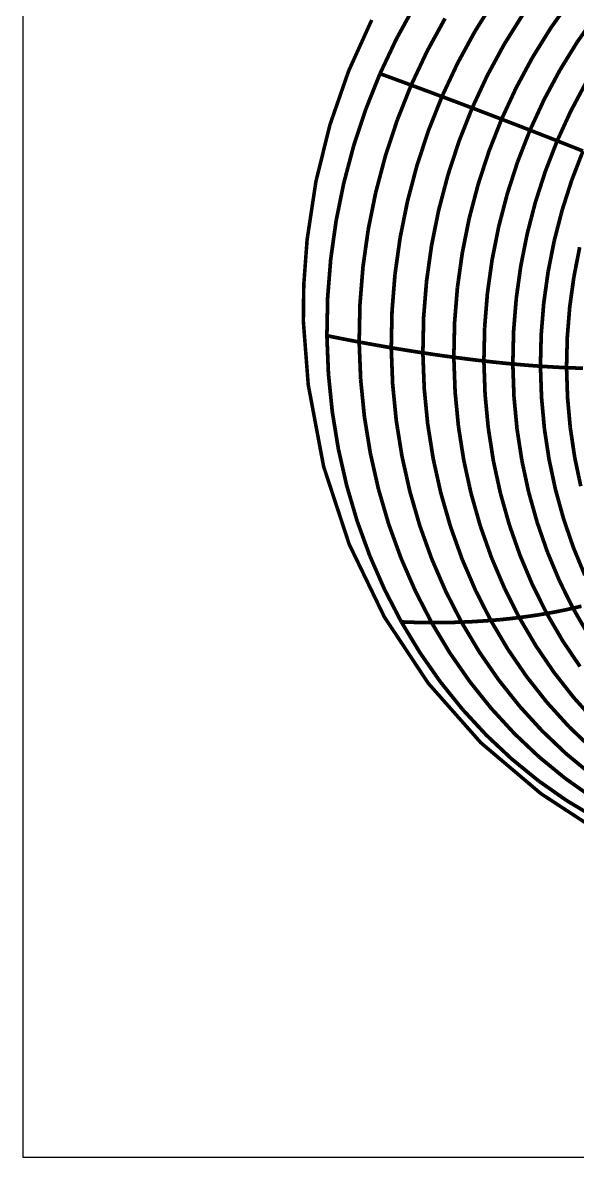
# Model space of a CAD drawing. Extents: x 0 to 153, y 0 to 163.
# Drawn here: x 0 to 52.9, y 0 to 108.3 of the extents above; entities that cross this region are included whole.
import ezdxf

# ---------------------------------------------------------------- set-up
doc = ezdxf.new("R2010")
doc.units = 0
doc.layers.get('0').update_dxf_attribs({"linetype": 'CONTINUOUS'})

msp = doc.modelspace()

# ---------------------------------------------------------------- linework, layer by layer
at = {"color": 7}
msp.add_lwpolyline([(0, 0), (152.753, 0), (152.753, 162.983), (0, 162.983), (0, 0)], close=True, dxfattribs=at)
at = {"color": 5, "const_width": 0.3528}
for points in [[(44.9711, 110.407), (43.1327, 107.474)], [(52.2277, 110.422), (50.3495, 107.772)], [(37.3874, 109.936), (35.6376, 106.744)], [(40.2816, 108.712), (38.5727, 105.584)], [(47.7037, 109.091), (45.9204, 106.232)], [(54.6985, 109.029), (52.8891, 106.46)], [(43.1327, 107.474), (41.4694, 104.417)], [(50.3495, 107.772), (48.6255, 104.991)], [(35.6376, 106.744), (34.0789, 103.438)], [(45.9204, 106.232), (44.3068, 103.251)], [(52.8891, 106.46), (51.2286, 103.764)], [(38.5727, 105.584), (37.0498, 102.344)], [(48.6255, 104.991), (47.0655, 102.093)], [(41.4694, 104.417), (39.9867, 101.249)], [(34.0789, 103.438), (32.7201, 100.033)], [(34.0789, 103.438), (35.0725, 103.075)], [(35.0725, 103.075), (36.062, 102.709)], [(44.3068, 103.251), (42.8681, 100.163)], [(51.2286, 103.764), (49.7251, 100.955)], [(37.0498, 102.344), (35.7216, 99.0064)], [(36.062, 102.709), (37.0498, 102.344)], [(37.0498, 102.344), (38.034, 101.979)], [(38.034, 101.979), (39.0123, 101.614)], [(47.0655, 102.093), (45.6738, 99.0921)], [(53.709, 102.558), (52.2647, 99.8418)], [(39.9867, 101.249), (38.6927, 97.9854)], [(39.0123, 101.614), (39.9867, 101.249)], [(39.9867, 101.249), (40.954, 100.886)], [(40.954, 100.886), (41.9156, 100.524)], [(49.7251, 100.955), (48.3842, 98.0433)], [(32.7201, 100.033), (31.5654, 96.5454)], [(42.8681, 100.163), (41.6126, 96.9807)], [(41.9156, 100.524), (42.8681, 100.163)], [(42.8681, 100.163), (43.8132, 99.803)], [(43.8132, 99.803), (44.7492, 99.4463)], [(52.2647, 99.8418), (50.9778, 97.0276)], [(35.7216, 99.0064), (34.5943, 95.5862)], [(45.6738, 99.0921), (44.4595, 95.9982)], [(44.7492, 99.4463), (45.6738, 99.0921)], [(45.6738, 99.0921), (46.5889, 98.7393)], [(46.5889, 98.7393), (47.4927, 98.3904)], [(47.4927, 98.3904), (48.3842, 98.0433)], [(38.6927, 97.9854), (37.5941, 94.6422)], [(48.3842, 98.0433), (47.213, 95.0461)], [(48.3842, 98.0433), (49.2622, 97.7015)], [(49.2622, 97.7015), (50.1276, 97.3624)], [(50.1276, 97.3624), (50.9778, 97.0276)], [(31.5654, 96.5454), (30.6214, 92.9887)], [(41.6126, 96.9807), (40.5462, 93.7218)], [(50.9778, 97.0276), (49.8531, 94.1282)], [(50.9778, 97.0276), (51.8128, 96.6971)], [(51.8128, 96.6971), (52.6327, 96.3704)], [(52.6327, 96.3704), (53.4363, 96.0494)], [(34.5943, 95.5862), (33.671, 92.0997)], [(44.4595, 95.9982), (43.4276, 92.8303)], [(53.4363, 96.0494), (52.36, 93.2547)], [(37.5941, 94.6422), (36.6945, 91.2343)], [(47.213, 95.0461), (46.2181, 91.973)], [(49.8531, 94.1282), (48.8968, 91.1585)], [(30.6214, 92.9887), (29.891, 89.3808)], [(40.5462, 93.7218), (39.6723, 90.3993)], [(52.36, 93.2547), (51.4449, 90.3912)], [(33.671, 92.0997), (32.9558, 88.5638)], [(43.4276, 92.8303), (42.5813, 89.5999)], [(46.2181, 91.973), (45.4021, 88.8421)], [(36.6945, 91.2343), (35.9985, 87.7782)], [(48.8968, 91.1585), (48.1129, 88.1309)], [(39.6723, 90.3993), (38.9943, 87.0299)], [(51.4449, 90.3912), (50.6924, 87.4723)], [(29.891, 89.3808), (29.3784, 85.7402)], [(42.5813, 89.5999), (41.9255, 86.323)], [(45.4021, 88.8421), (44.7682, 85.6643)], [(32.9558, 88.5638), (32.4542, 84.9947)], [(35.9985, 87.7782), (35.5078, 84.2892)], [(48.1129, 88.1309), (47.5022, 85.0593)], [(38.9943, 87.0299), (38.5177, 83.6277)], [(50.6924, 87.4723), (50.1096, 84.5125)], [(53.1248, 86.8729), (52.5681, 84.026)], [(29.3784, 85.7402), (29.0862, 82.0815)], [(41.9255, 86.323), (41.4623, 83.0157)], [(44.7682, 85.6643), (44.3205, 82.4576)], [(32.4542, 84.9947), (32.1662, 81.4091)], [(47.5022, 85.0593), (47.0711, 81.9587)], [(50.1096, 84.5125), (49.6947, 81.522)], [(35.5078, 84.2892), (35.2254, 80.7833)], [(38.5177, 83.6277), (38.2404, 80.2086)], [(52.5681, 84.026), (52.1727, 81.1512)], [(41.4623, 83.0157), (41.1924, 79.6918)], [(44.3205, 82.4576), (44.0602, 79.2346)], [(29.0862, 82.0815), (29.0132, 78.4229)], [(32.1662, 81.4091), (32.0918, 77.8221)], [(47.0711, 81.9587), (46.8189, 78.8416)], [(49.6947, 81.522), (49.4524, 78.5178)], [(52.1727, 81.1512), (51.9395, 78.263)], [(35.2254, 80.7833), (35.151, 77.2763)], [(38.2404, 80.2086), (38.1674, 76.7898)], [(41.1924, 79.6918), (41.1194, 76.3669)], [(44.0602, 79.2346), (43.9872, 76.0113)], [(29.0132, 78.4229), (30.0398, 78.2175)], [(29.0132, 78.4229), (29.1593, 74.7808)], [(30.0398, 78.2175), (31.0665, 78.0161)], [(31.0665, 78.0161), (32.0918, 77.8221)], [(32.0918, 77.8221), (33.1156, 77.6333)], [(32.0918, 77.8221), (32.2337, 74.2516)], [(46.8189, 78.8416), (46.7473, 75.7245)], [(49.4524, 78.5178), (49.3818, 75.5124)], [(51.9395, 78.263), (51.8707, 75.3731)], [(33.1156, 77.6333), (34.1354, 77.4513)], [(34.1354, 77.4513), (35.151, 77.2763)], [(35.151, 77.2763), (36.1625, 77.1066)], [(35.151, 77.2763), (35.2859, 73.7856)], [(36.1625, 77.1066), (37.1669, 76.9454)], [(37.1669, 76.9454), (38.1674, 76.7898)], [(38.1674, 76.7898), (39.1597, 76.641)], [(38.1674, 76.7898), (38.2958, 73.3859)], [(39.1597, 76.641), (40.1436, 76.5006)], [(40.1436, 76.5006), (41.1194, 76.3669)], [(41.1194, 76.3669), (42.0853, 76.2413)], [(41.1194, 76.3669), (41.2418, 73.0567)], [(42.0853, 76.2413), (43.0417, 76.1213)], [(43.0417, 76.1213), (43.9872, 76.0113)], [(43.9872, 76.0113), (44.9199, 75.9079)], [(43.9872, 76.0113), (44.1015, 72.8017)], [(44.9199, 75.9079), (45.8403, 75.8126)], [(45.8403, 75.8126), (46.7473, 75.7245)], [(46.7473, 75.7245), (47.6416, 75.6461)], [(46.7473, 75.7245), (46.8559, 72.6211)], [(47.6416, 75.6461), (48.5193, 75.5745)], [(29.1593, 74.7808), (29.5258, 71.1715)], [(48.5193, 75.5745), (49.3818, 75.5124)], [(49.3818, 75.5124), (50.2296, 75.4574)], [(49.3818, 75.5124), (49.4852, 72.5191)], [(50.2296, 75.4574), (51.0589, 75.4105)], [(51.0589, 75.4105), (51.8707, 75.3731)], [(51.8707, 75.3731), (52.6658, 75.3428)], [(51.8707, 75.3731), (51.9673, 72.4944)], [(52.6658, 75.3428), (53.4402, 75.3223)], [(32.2337, 74.2516), (32.5878, 70.714)], [(35.2859, 73.7856), (35.6277, 70.3255)], [(38.2958, 73.3859), (38.6249, 70.0126)], [(41.2418, 73.0567), (41.5576, 69.777)], [(44.1015, 72.8017), (44.4045, 69.62)], [(46.8559, 72.6211), (47.1442, 69.5441)], [(49.4852, 72.5191), (49.7582, 69.5508)], [(51.9673, 72.4944), (52.2263, 69.6419)], [(29.5258, 71.1715), (30.1074, 67.612)], [(32.5878, 70.714), (33.1529, 67.2236)], [(35.6277, 70.3255), (36.1749, 66.9135)], [(38.6249, 70.0126), (39.1527, 66.6845)], [(41.5576, 69.777), (42.0659, 66.5399)], [(44.4045, 69.62), (44.891, 66.4806)], [(47.1442, 69.5441), (47.6098, 66.5081)], [(49.7582, 69.5508), (50.202, 66.6238)], [(52.2263, 69.6419), (52.6464, 66.8253)], [(30.1074, 67.612), (30.9025, 64.1188)], [(33.1529, 67.2236), (33.9259, 63.7992)], [(36.1749, 66.9135), (36.9245, 63.5649)], [(39.1527, 66.6845), (39.8776, 63.4189)], [(42.0659, 66.5399), (42.7634, 63.3635)], [(44.891, 66.4806), (45.5605, 63.3995)], [(47.6098, 66.5081), (48.2505, 63.5275)], [(50.202, 66.6238), (50.8123, 63.748)], [(52.6464, 66.8253), (53.2268, 64.0595)], [(30.9025, 64.1188), (31.9057, 60.7067)], [(33.9259, 63.7992), (34.903, 60.4531)], [(50.8123, 63.748), (51.5881, 60.9381)], [(36.9245, 63.5649), (37.8725, 60.2918)], [(39.8776, 63.4189), (40.7942, 60.2273)], [(42.7634, 63.3635), (43.6467, 60.259)], [(45.5605, 63.3995), (46.4097, 60.3885)], [(48.2505, 63.5275), (49.0636, 60.6157)], [(31.9057, 60.7067), (33.1143, 57.3913)], [(49.0636, 60.6157), (50.0433, 57.7839)], [(51.5881, 60.9381), (52.5226, 58.2069)], [(34.903, 60.4531), (36.0786, 57.2012)], [(37.8725, 60.2918), (39.0137, 57.113)], [(40.7942, 60.2273), (41.898, 57.1253)], [(43.6467, 60.259), (44.7118, 57.2424)], [(46.4097, 60.3885), (47.4334, 57.4615)], [(33.1143, 57.3913), (34.5185, 54.186)], [(44.7118, 57.2424), (45.9521, 54.325)], [(47.4334, 57.4615), (48.6255, 54.6308)], [(50.0433, 57.7839), (51.1859, 55.0457)], [(52.5226, 58.2069), (53.6141, 55.5653)], [(36.0786, 57.2012), (37.4467, 54.059)], [(39.0137, 57.113), (40.3419, 54.0385)], [(41.898, 57.1253), (43.1835, 54.1267)], [(34.5185, 54.186), (36.1128, 51.1059)], [(37.4467, 54.059), (39.0013, 51.0385)], [(40.3419, 54.0385), (41.8511, 51.084)], [(43.1835, 54.1267), (44.6458, 51.2452)], [(45.9521, 54.325), (47.3618, 51.5207)], [(48.6255, 54.6308), (49.9816, 51.9105)], [(51.1859, 55.0457), (52.4852, 52.4122)], [(49.1201, 51.7673), (49.9816, 51.9105)], [(49.9816, 51.9105), (50.8303, 52.0651)], [(49.9816, 51.9105), (51.4946, 49.3102)], [(50.8303, 52.0651), (51.6654, 52.2333)], [(51.6654, 52.2333), (52.4852, 52.4122)], [(52.4852, 52.4122), (53.2917, 52.6038)], [(52.4852, 52.4122), (53.9365, 49.8962)], [(36.1128, 51.1059), (37.0787, 51.0716)], [(36.1128, 51.1059), (37.8904, 48.1651)], [(37.0787, 51.0716), (38.0407, 51.048)], [(38.0407, 51.048), (39.0013, 51.0385)], [(39.0013, 51.0385), (39.9563, 51.0413)], [(39.0013, 51.0385), (40.7335, 48.1542)], [(39.9563, 51.0413), (40.9071, 51.0565)], [(40.9071, 51.0565), (41.8511, 51.084)], [(41.8511, 51.084), (42.7895, 51.1253)], [(41.8511, 51.084), (43.5335, 48.2632)], [(42.7895, 51.1253), (43.7212, 51.1789)], [(43.7212, 51.1789), (44.6458, 51.2452)], [(44.6458, 51.2452), (45.5605, 51.3235)], [(44.6458, 51.2452), (46.2746, 48.4918)], [(45.5605, 51.3235), (46.4661, 51.416)], [(46.4661, 51.416), (47.3618, 51.5207)], [(47.3618, 51.5207), (48.2466, 51.6378)], [(47.3618, 51.5207), (48.9342, 48.8417)], [(48.2466, 51.6378), (49.1201, 51.7673)], [(48.9342, 48.8417), (50.6621, 46.2993)], [(51.4946, 49.3102), (53.158, 46.8422)], [(37.8904, 48.1651), (39.8406, 45.3746)], [(40.7335, 48.1542), (42.635, 45.4173)], [(43.5335, 48.2632), (45.3817, 45.5856)], [(46.2746, 48.4918), (48.0646, 45.8791)], [(39.8406, 45.3746), (41.9559, 42.7468)], [(42.635, 45.4173), (44.6966, 42.8392)], [(45.3817, 45.5856), (47.3865, 43.0636)], [(48.0646, 45.8791), (50.0063, 43.4178)], [(50.6621, 46.2993), (52.5378, 43.9043)], [(50.0063, 43.4178), (52.0912, 41.1194)], [(52.5378, 43.9043), (54.5511, 41.6662)], [(41.9559, 42.7468), (44.2253, 40.2925)], [(44.6966, 42.8392), (46.9099, 40.4315)], [(47.3865, 43.0636), (49.5378, 40.7074)], [(52.0912, 41.1194), (54.3084, 38.9915)], [(44.2253, 40.2925), (46.6397, 38.0227)], [(46.9099, 40.4315), (49.2637, 38.2048)], [(49.5378, 40.7074), (51.8252, 38.5286)], [(46.6397, 38.0227), (49.185, 35.9463)], [(49.2637, 38.2048), (51.7469, 36.1678)], [(51.8252, 38.5286), (54.2396, 36.5333)], [(49.185, 35.9463), (51.8513, 34.0706)], [(51.7469, 36.1678), (54.3472, 34.3269)], [(51.8513, 34.0706), (54.6269, 32.4032)]]:
    msp.add_lwpolyline(points, dxfattribs=at)
at = {"color": 1, "const_width": 0.3387}
msp.add_lwpolyline([(33.2893, 108.565), (31.0761, 103.67), (29.293, 98.5213), (27.9673, 93.1485), (27.1239, 87.5785), (26.807, 83.2735), (26.7904, 81.8374), (26.767, 79.8174), (27.2314, 73.75), (28.7004, 65.9433), (31.1381, 58.5212), (34.4882, 51.5856), (38.6898, 45.2381), (43.6866, 39.5813), (49.4206, 34.7169), (54.1637, 31.6122)], dxfattribs=at)

doc.saveas('drawing.dxf')
